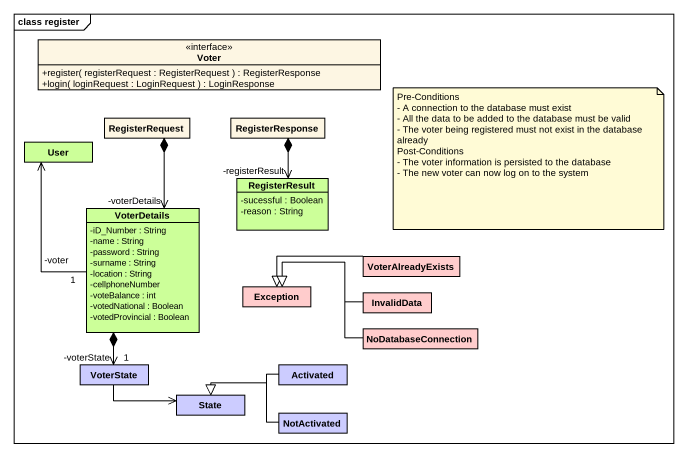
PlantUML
@startuml
mainframe class register
hide circle
hide empty members
skinparam classAttributeIconSize 0
interface Voter {
  +register( registerRequest : RegisterRequest ) : RegisterResponse
  +login( loginRequest : LoginRequest ) : LoginResponse
}
class RegisterRequest
class RegisterResponse
class User #CCFF99
class VoterDetails #CCFF99 {
  -iD_Number : String
  -name : String
  -password : String
  -surname : String
  -location : String
  -cellphoneNumber
  -voteBalance : int
  -votedNational : Boolean
  -votedProvincial : Boolean
}
class RegisterResult #CCFF99 {
  -sucessful : Boolean
  -reason : String
}
class "Exception" as Exception_ #FFCCCC
class InvalidData #FFCCCC
class VoterAlreadyExists #FFCCCC
class NoDatabaseConnection #FFCCCC
class VoterState #CCCCFF
class Activated #CCCCFF
class "State" as State_ #CCCCFF
class NotActivated #CCCCFF
RegisterRequest *--> "-voterDetails" VoterDetails
RegisterResponse *--> "-registerResult" RegisterResult
VoterDetails "1" -up-> User : -voter
VoterDetails *--> "-voterState\n1" VoterState
InvalidData -left-|> Exception_
VoterAlreadyExists -left-|> Exception_
NoDatabaseConnection -left-|> Exception_
VoterState -right-> State_
Activated -left-|> State_
NotActivated -left-|> State_
note as N1
  Pre-Conditions
  - A connection to the database must exist
  - All the data to be added to the database must be valid
  - The voter being registered must not exist in the database already
  Post-Conditions
  - The voter information is persisted to the database
  - The new voter can now log on to the system
end note
@enduml
